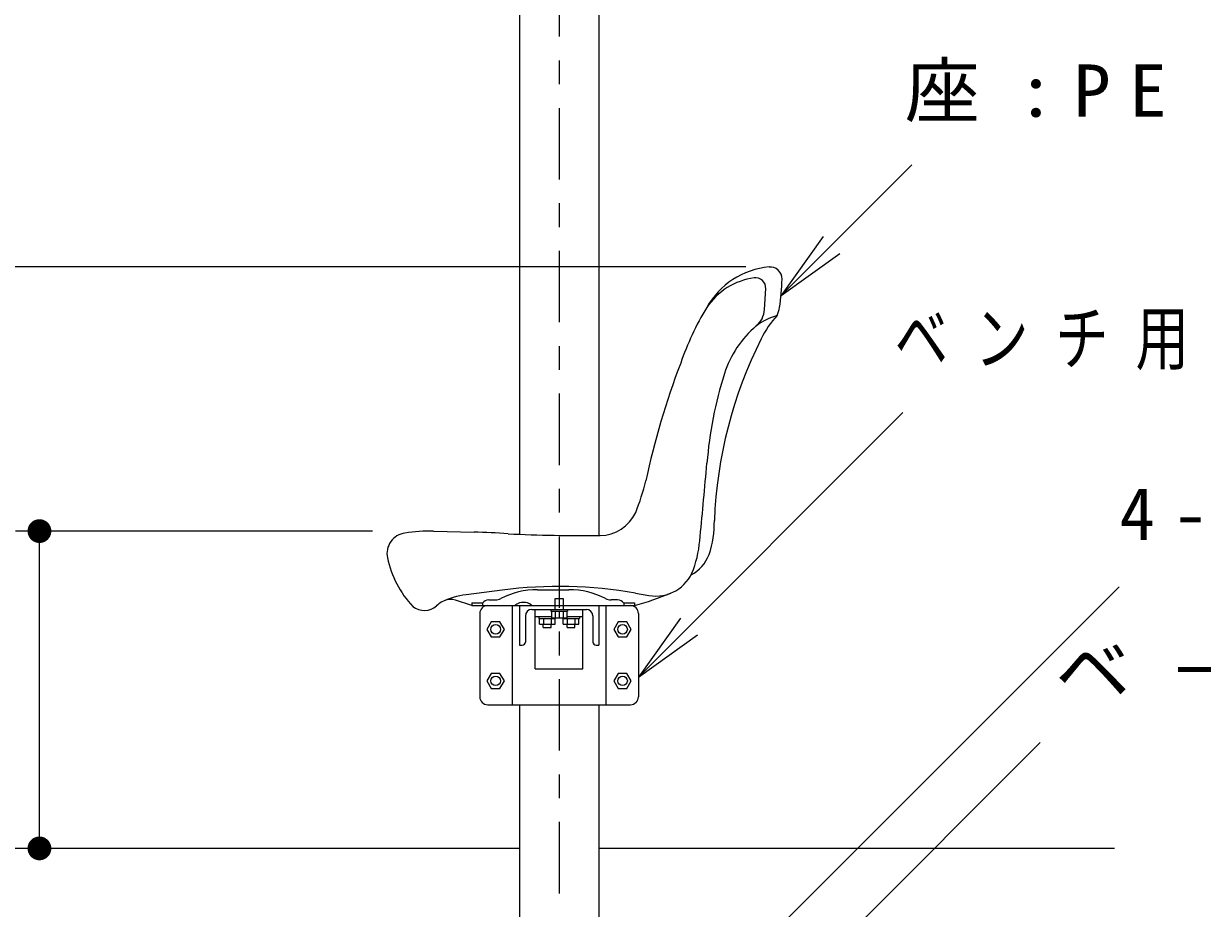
# Model space of a CAD drawing. Units: millimetres on the paper, with parts at other scales. Extents: x -365 to 12, y -40 to 257.
# Drawn here: x -106.45 to -56.92, y 141.5 to 178.68 of the extents above; entities that cross this region are included whole.
import ezdxf

# ---------------------------------------------------------------- set-up
doc = ezdxf.new("R2010")
doc.units = ezdxf.units.MM
doc.linetypes.add('USER1', pattern=[4.5, 2.5, -2])
doc.linetypes.add('USER2', pattern=[6, 3, -1, 1, -1])
doc.layers.add('LY_1', color=7, linetype='Continuous', lineweight=25)
doc.styles.add('ＭＳ ゴシック', font='')
doc.styles.get('ＭＳ ゴシック').set_extended_font_data('MS Gothic')

# ---------------------------------------------------------------- blocks, each defined once
blk = doc.blocks.new('open_arrow')
at = {"color": 0, "linetype": 'Continuous', "lineweight": -2}
blk.add_lwpolyline([(7.5, 1.25), (0, 0), (7.5, -1.25)], dxfattribs=at)
blk = doc.blocks.new('filled_dot')
at = {"color": 0, "linetype": 'Continuous', "lineweight": -2, "const_width": 1.25}
blk.add_lwpolyline([(-0.625, 0, 1), (0.625, 0, 1)], format="xyb", close=True, dxfattribs=at)

msp = doc.modelspace()

# ---------------------------------------------------------------- linework, layer by layer
at = {"layer": 'LY_1', "linetype": 'USER2', "lineweight": 13}
msp.add_line((-83.947, 229.135), (-83.947, 108.939), dxfattribs=at)
at = {"layer": 'LY_1'}
for p, q in [((-82.28, 222.274), (-82.28, 157.171)), ((-85.614, 221.858), (-85.614, 157.224)), ((-84.857, 154.897), (-83.537, 154.897)), ((-87.614, 154.337), (-87.167, 154.337)), ((-87.614, 154.337), (-87.614, 154.23)), ((-87.614, 154.23), (-80.78, 154.23)), ((-87.167, 154.337), (-87.167, 154.23)), ((-86.905, 154.464), (-86.627, 154.464)), ((-85.914, 154.23), (-85.914, 150.064)), ((-85.614, 154.23), (-85.614, 152.564)), ((-85.097, 154.064), (-82.797, 154.064)), ((-84.947, 151.564), (-84.947, 154.064)), ((-84.297, 154.064), (-84.297, 153.987)), ((-83.597, 154.064), (-83.597, 153.987)), ((-82.947, 151.564), (-82.947, 154.064)), ((-82.28, 154.23), (-82.28, 152.564)), ((-81.98, 154.23), (-81.98, 150.064)), ((-81.488, 154.464), (-81.767, 154.464)), ((-81.227, 154.337), (-80.78, 154.337)), ((-81.227, 154.337), (-81.227, 154.23)), ((-80.78, 154.337), (-80.78, 154.23)), ((-87.28, 153.897), (-87.28, 150.397)), ((-86.796, 153.547), (-86.979, 153.23)), ((-86.431, 153.547), (-86.796, 153.547)), ((-86.248, 153.23), (-86.431, 153.547)), ((-85.364, 153.797), (-85.364, 152.697)), ((-84.947, 153.764), (-84.274, 153.764)), ((-84.797, 153.764), (-84.797, 153.687)), ((-84.797, 153.687), (-84.097, 153.687)), ((-84.774, 153.454), (-84.774, 153.687)), ((-84.61, 153.687), (-84.61, 153.454)), ((-84.297, 153.987), (-83.597, 153.987)), ((-84.283, 153.687), (-84.283, 153.454)), ((-84.274, 153.987), (-84.274, 153.72)), ((-84.274, 153.72), (-83.62, 153.72)), ((-84.12, 153.454), (-84.12, 153.687)), ((-84.11, 153.987), (-84.11, 153.72)), ((-84.097, 153.72), (-84.097, 153.687)), ((-83.947, 153.987), (-83.947, 153.72)), ((-83.797, 153.72), (-83.797, 153.687)), ((-83.797, 153.687), (-83.097, 153.687)), ((-83.783, 153.987), (-83.783, 153.72)), ((-83.774, 153.454), (-83.774, 153.687)), ((-83.62, 153.987), (-83.62, 153.72)), ((-83.62, 153.764), (-82.947, 153.764)), ((-83.61, 153.687), (-83.61, 153.454)), ((-83.283, 153.687), (-83.283, 153.454)), ((-83.12, 153.454), (-83.12, 153.687)), ((-83.097, 153.764), (-83.097, 153.687)), ((-82.53, 153.797), (-82.53, 152.697)), ((-81.463, 153.547), (-81.646, 153.23)), ((-81.097, 153.547), (-81.463, 153.547)), ((-80.915, 153.23), (-81.097, 153.547)), ((-80.614, 153.897), (-80.614, 150.397)), ((-86.979, 153.23), (-86.796, 152.914)), ((-86.431, 152.914), (-86.248, 153.23)), ((-84.774, 153.454), (-84.12, 153.454)), ((-84.614, 153.307), (-84.614, 153.454)), ((-84.614, 153.307), (-84.28, 153.307)), ((-84.28, 153.307), (-84.28, 153.454)), ((-83.774, 153.454), (-83.12, 153.454)), ((-83.614, 153.307), (-83.614, 153.454)), ((-83.614, 153.307), (-83.28, 153.307)), ((-83.28, 153.307), (-83.28, 153.454)), ((-81.646, 153.23), (-81.463, 152.914)), ((-81.097, 152.914), (-80.915, 153.23)), ((-86.796, 152.914), (-86.431, 152.914)), ((-85.614, 152.564), (-85.497, 152.564)), ((-82.397, 152.564), (-82.28, 152.564)), ((-81.463, 152.914), (-81.097, 152.914)), ((-84.947, 151.564), (-82.947, 151.564)), ((-86.796, 151.38), (-86.979, 151.064)), ((-86.979, 151.064), (-86.796, 150.747)), ((-86.431, 151.38), (-86.796, 151.38)), ((-86.248, 151.064), (-86.431, 151.38)), ((-86.431, 150.747), (-86.248, 151.064)), ((-81.463, 151.38), (-81.646, 151.064)), ((-81.646, 151.064), (-81.463, 150.747)), ((-81.097, 151.38), (-81.463, 151.38)), ((-80.915, 151.064), (-81.097, 151.38)), ((-81.097, 150.747), (-80.915, 151.064)), ((-86.796, 150.747), (-86.431, 150.747)), ((-81.463, 150.747), (-81.097, 150.747)), ((-86.947, 150.064), (-80.947, 150.064)), ((-85.614, 150.064), (-85.614, 129.324)), ((-82.28, 150.064), (-82.28, 129.324)), ((-95.614, 144.025), (-147.28, 144.025)), ((-85.614, 144.025), (-137.28, 144.025)), ((-60.614, 144.025), (-82.28, 144.025))]:
    msp.add_line(p, q, dxfattribs=at)
at = {"layer": 'LY_1', "lineweight": 13}
for p, q in [((-74.622, 167.258), (-69.126, 172.754)), ((-76.102, 168.458), (-116.781, 168.458)), ((-80.614, 151.227), (-69.501, 162.34)), ((-91.793, 157.358), (-106.781, 157.358)), ((-105.781, 144.025), (-105.781, 157.358)), ((-83.847, 131.592), (-60.417, 155.022)), ((-83.175, 129.024), (-63.73, 148.47))]:
    msp.add_line(p, q, dxfattribs=at)
at = {"layer": 'LY_1', "color": 21, "lineweight": 13}
msp.add_line((-75.319, 166.665), (-75.264, 167.546), dxfattribs=at)
at = {"layer": 'LY_1', "color": 21}
for p, q in [((-89.222, 157.356), (-87.521, 157.314)), ((-86.345, 154.88), (-87.852, 154.686)), ((-80.739, 154.75), (-80.178, 154.651)), ((-87.614, 154.23), (-88.306, 154.453))]:
    msp.add_line(p, q, dxfattribs=at)
at = {"layer": 'LY_1', "linetype": 'USER1', "lineweight": 13}
for p, q in [((-84.114, 154.52), (-83.78, 154.52)), ((-84.114, 154.064), (-84.114, 154.52)), ((-83.78, 154.52), (-83.78, 154.064))]:
    msp.add_line(p, q, dxfattribs=at)
at = {"layer": 'LY_1'}
for centre in [(-86.614, 153.23), (-81.28, 153.23), (-86.614, 151.064), (-81.28, 151.064)]:
    msp.add_circle(centre, 0.2, dxfattribs=at)
at = {"layer": 'LY_1', "color": 21}
for centre, radius, start, end in [((-74.829, 165.136), 3.333, 95.0794, 151.0037), ((-75.08, 167.958), 0.5, 358.994, 95.4674), ((-82.748, 168.092), 8.169, 350.5521, 358.994), ((-67.583, 160.575), 11.892, 148.7065, 161.1783), ((-71.905, 163.725), 3.945, 136.9366, 154.1978), ((-75.64, 166.847), 0.955, 333.2971, 354.243), ((-72.811, 162.639), 4.396, 130.5729, 162.3192), ((-58.773, 157.068), 18.667, 153.3465, 177.7566), ((-48.762, 152.82), 32.233, 158.9247, 168.1019), ((-61.12, 158.913), 16.667, 162.3192, 175.5273), ((-362.348, 185.156), 285.703, 354.37099, 354.9913), ((-90.7, 162.074), 10.72, 338.4668, 345.9196), ((-82.242, 158.838), 1.667, 270.5261, 335.221), ((-81.653, 157.727), 4.228, 341.2959, 0.9673), ((-90.31, 156.414), 0.87, 97.6874, 191.8321), ((-89.386, 150.696), 6.662, 88.5919, 98.9976), ((-88.248, 127.724), 29.599, 85.824, 88.5924), ((-82.858, 225.95), 68.782, 267.30469, 270.52613), ((-83.014, 157.425), 5, 340.2779, 356.6465), ((-86.999, 157.108), 4.253, 191.832, 223.3081), ((-79.173, 156.959), 1.634, 298.0121, 338.9384), ((-79.887, 156.304), 1.678, 260.0121, 340.2779), ((-83.968, 136.413), 18.619, 80.0121, 97.3334), ((-87.424, 151.36), 3.353, 97.3334, 116.2809), ((-84.31, 167.087), 13.333, 285.3601, 292.3009), ((-89.612, 154.803), 0.78, 231.819, 311.667), ((-87.798, 152.772), 1.943, 124.8528, 131.7678), ((-88.508, 153.818), 0.667, 72.189, 113.8062)]:
    msp.add_arc(centre, radius, start, end, dxfattribs=at)
at = {"layer": 'LY_1', "color": 21, "lineweight": 13}
for centre, radius, start, end in [((-75.351, 165.15), 2.881, 98.1352, 146.2158), ((-75.697, 167.572), 0.433, 356.4529, 98.1352), ((-76.281, 166.724), 0.964, 309.284, 356.456), ((-73.899, 163.523), 3.029, 107.0552, 125.7209)]:
    msp.add_arc(centre, radius, start, end, dxfattribs=at)
at = {"layer": 'LY_1'}
for centre, radius, start, end in [((-84.857, 151.564), 3.333, 90, 117.5067), ((-83.537, 151.564), 3.333, 62.493, 90), ((-86.947, 153.897), 0.333, 90, 180), ((-86.905, 154.13), 0.333, 90, 141.6841), ((-86.627, 154.964), 0.5, 270, 297.507), ((-85.869, 154.397), 0.167, 270, 305.0964), ((-85.447, 153.797), 0.567, 54.9028, 125.0989), ((-85.097, 153.797), 0.267, 90, 180), ((-85.025, 154.397), 0.167, 234.9036, 270), ((-82.797, 153.797), 0.267, 0, 90), ((-81.767, 154.964), 0.5, 242.493, 270), ((-81.488, 154.13), 0.333, 38.3159, 90), ((-80.947, 153.897), 0.333, 0, 90), ((-85.497, 152.697), 0.133, 270, 0), ((-82.397, 152.697), 0.133, 180, 270), ((-86.947, 150.397), 0.333, 180, 270), ((-80.947, 150.397), 0.333, 270, 0)]:
    msp.add_arc(centre, radius, start, end, dxfattribs=at)

# ---------------------------------------------------------------- block references
at = {"layer": 'LY_1', "lineweight": 13, "xscale": 0.4, "yscale": 0.4}
for name, p, rotation in [('open_arrow', (-74.622, 167.258), 45), ('filled_dot', (-105.781, 157.358), 270), ('open_arrow', (-80.614, 151.227), 45), ('filled_dot', (-105.781, 144.025), 90)]:
    msp.add_blockref(name, p, dxfattribs=dict(at, rotation=rotation))

# ---------------------------------------------------------------- texts
at = {"layer": 'LY_1', "char_height": 2.199, "attachment_point": 4, "style": 'ＭＳ ゴシック'}
for s, insert in [('\\T1.5;\\W1.05;座:PE', (-69.424, 175.754)), ('\\T1.5;\\W0.75;ベンチ用クランプ:PL－９', (-69.852, 165.34)), ('\\T1.5;4-リブPL－6', (-60.407, 158.022)), ('\\T1.5;\\W1.05;ベ－スPL－9X300X300', (-63.101, 151.47))]:
    msp.add_mtext(s, dxfattribs=dict(at, insert=insert))

doc.saveas('drawing.dxf')
